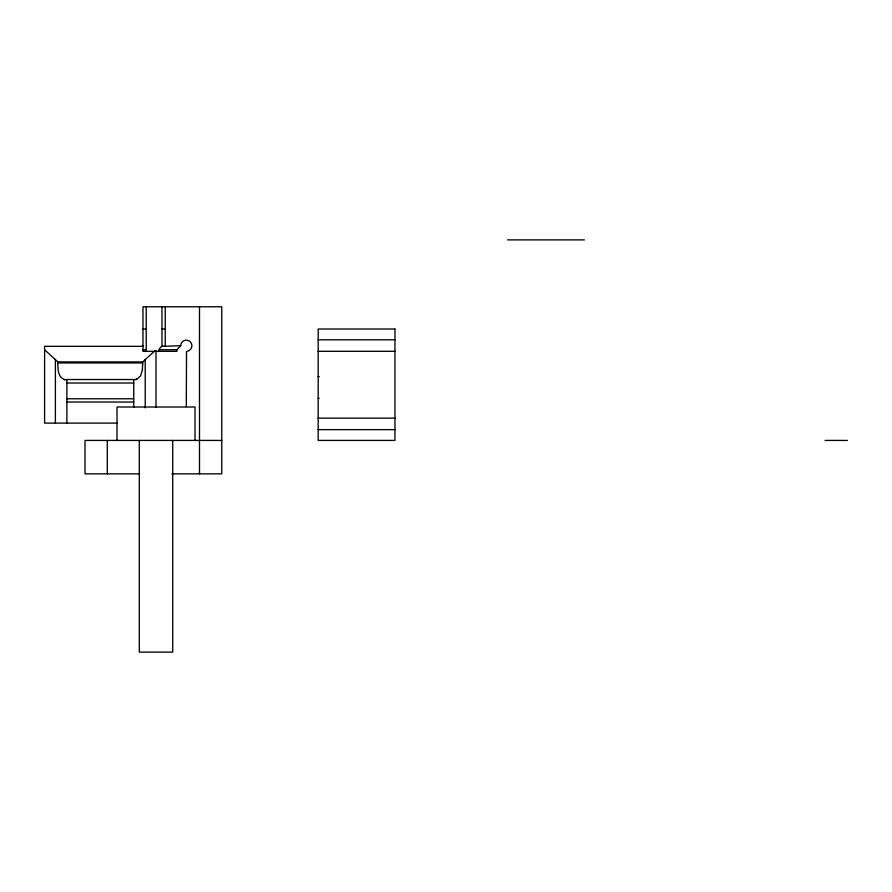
<?xml version="1.0" encoding="UTF-8"?>
<svg xmlns="http://www.w3.org/2000/svg" width="892" height="892" viewBox="0 0 892 892"><rect width="100%" height="100%" fill="white"/><g stroke="black" fill="none" stroke-linecap="round" stroke-linejoin="round"><path stroke-width="1.34" d="M154.662 350.98L142.72 361.929L142.72 364.806M142.486 369.567L140.568 375.989L136.599 379.39M159.177 349.709A4.85 3.434 90 0 1 159.668 348.56L159.824 348.304A7.682 5.43 -90 0 1 161.987 346.364L180.73 345.728M136.153 379.535L64.458 379.535M507.581 239.881L584.371 239.881M142.965 329.07L146.221 329.07M161.976 329.07L165.243 329.07M318.176 339.807L394.955 339.807M143.478 346.33L44.6 346.33L44.6 423.109L117.019 423.109M142.965 349.775L146.221 349.775M176.962 349.709L159.155 349.775L159.155 351.337M318.176 351.292L394.955 351.292M44.6 349.775L57.891 361.929L142.72 361.929M57.891 362.933L142.72 362.933M318.176 376.647L319.247 376.647M66.878 383.014L133.733 383.014M318.176 398.367L319.247 398.367M66.878 398.769L133.733 398.769M66.878 402.036L133.733 402.036M318.176 418.147L394.955 418.147M318.176 429.632L394.955 429.632M221.774 440.425L85.019 440.425L85.019 473.853L139.587 473.853M825.122 440.425L847.4 440.425M171.978 473.853L221.774 473.853L221.774 306.781L142.965 306.781L142.965 351.337L176.884 351.337L176.884 349.775L180.753 345.706A5.575 5.575 0 0 1 185.792 340.175A5.575 5.575 0 0 1 191.791 344.658A5.575 5.575 0 0 1 187.911 351.069L186.841 351.493A1.16 1.16 0 0 0 186.517 351.872L186.316 406.596M64.112 379.423C57.411 376.692 57.891 367.883 57.891 361.929M199.496 306.781L199.496 473.853M195.013 440.425L195.013 407.008L117.019 407.008L117.019 440.425M172.725 440.425L172.725 652.119L139.308 652.119L139.308 440.425M165.243 306.781L165.243 345.728M161.976 306.781L161.976 346.341M156.011 350.601L156.011 407.31M146.221 306.781L146.221 351.337M145.218 359.443L145.218 407.889M133.733 379.758L133.733 407.31M107.308 440.425L107.308 473.853M66.878 379.758L66.878 423.109M55.393 359.443L55.393 423.109M64.703 379.858A22.367 5.062 49.7 0 1 64.38 379.802M136.911 378.966A22.367 4.839 -48.1 0 1 136.443 379.156M142.519 364.806A34.063 22.389 -89.9 0 1 142.341 369.533M394.955 329.014L318.176 329.014L318.176 440.425L394.955 440.425L394.955 329.014"/></g></svg>
